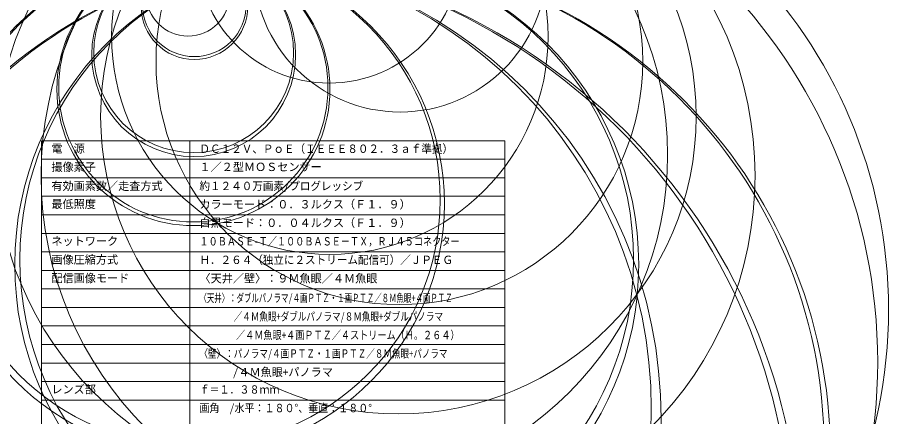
# Model space of a CAD drawing. Units: millimetres, scale not verified. Extents: x -11547 to 11815, y -1356 to 23431.
# Drawn here: x -69.3 to 168.5, y -90.9 to 16.7 of the extents above; entities that cross this region are included whole.
import ezdxf
from ezdxf.enums import TextEntityAlignment as Align

# ---------------------------------------------------------------- set-up
doc = ezdxf.new("R2010")
doc.units = ezdxf.units.MM
doc.header["$LTSCALE"] = 0.125
doc.layers.add('0-1_WAKU', color=1, linetype='Continuous', lineweight=18)
doc.layers.add('0-4_GAIKEI', color=1, linetype='Continuous', lineweight=18)
doc.layers.add('0-3_MOJI1', color=7, linetype='Continuous')
doc.styles.add('ＭＳ ゴシック', font='')
doc.styles.get('ＭＳ ゴシック').set_extended_font_data('MS Gothic')

msp = doc.modelspace()

# ---------------------------------------------------------------- linework, layer by layer
at = {"layer": '0-1_WAKU', "color": 4}
for p, q in [((-62.9075, -16.5086), (62.0925, -16.5086)), ((-22.9075, -116.5086), (-22.9075, -16.5086)), ((62.0925, -116.5086), (62.0925, -16.5086))]:
    msp.add_line(p, q, dxfattribs=at)
at = {"layer": '0-1_WAKU'}
for p, q in [((-62.9075, -21.5086), (62.0925, -21.5086)), ((-62.9075, -26.5086), (62.0925, -26.5086)), ((-62.9075, -31.5086), (62.0925, -31.5086)), ((-62.9075, -36.5086), (62.0925, -36.5086)), ((-62.9075, -41.5086), (62.0925, -41.5086)), ((-62.9075, -46.5086), (62.0925, -46.5086)), ((-62.9075, -51.5086), (62.0925, -51.5086)), ((-62.9075, -56.5086), (62.0925, -56.5086)), ((-62.9075, -61.5086), (62.0925, -61.5086)), ((-62.9075, -66.5086), (62.0925, -66.5086)), ((-62.9075, -71.5086), (62.0925, -71.5086)), ((-62.9075, -76.5086), (62.0925, -76.5086)), ((-62.9075, -81.5086), (62.0925, -81.5086)), ((-62.9075, -86.5086), (62.0925, -86.5086))]:
    msp.add_line(p, q, dxfattribs=at)
at = {"layer": '0-1_WAKU', "color": 4}
msp.add_lwpolyline([(-62.9075, -16.5086), (-62.9075, -116.5086), (62.0925, -116.5086)], dxfattribs=at)
at = {"layer": '0-4_GAIKEI', "color": 7}
for centre, radius in [((23.0565, -643.0747), 713.1818), ((26.9771, -286.8459), 356.9315)]:
    msp.add_circle(centre, radius, dxfattribs=at)
at = {"layer": '0-4_GAIKEI'}
for centre, radius in [((26.3246, -319.4278), 388.9165), ((27.1623, -202.7555), 272.2412), ((15.8376, -76.2763), 146.8143), ((32.8906, -62.1471), 132.6849), ((15.3232, -20.3249), 90.6691), ((33.2983, -25.9388), 96.283), ((33.3829, -9.9587), 80.3027), ((14.897, 11.6659), 58.8672), ((33.649, 4.8942), 65.6394), ((14.7177, 34.6926), 35.6482), ((33.8574, 30.7926), 39.5486), ((-21.0791, -128.7375), 162.9501), ((-21.124, -126.3323), 160.5167), ((-21.5159, -91.5297), 125.7398), ((-21.5593, -88.9736), 123.1555), ((14.5082, -101.1876), 135.3963), ((14.5211, -99.4991), 133.6797), ((-21.9307, -33.5233), 67.732), ((-21.9565, -32.4346), 66.6151), ((14.0559, -49.9431), 84.1498), ((14.0609, -48.5786), 82.7571), ((-21.894, -2.6121), 36.8207), ((-21.9182, -2.1284), 36.3089), ((-21.824, 6.7167), 27.4916), ((-21.8463, 7.2316), 26.9487), ((-21.6281, 19.8147), 14.3922), ((-21.6482, 20.1857), 13.993), ((-23.369, 22.9445), 11.2157)]:
    msp.add_circle(centre, radius, dxfattribs=at)

# ---------------------------------------------------------------- texts
at = {"layer": '0-3_MOJI1', "style": 'ＭＳ ゴシック'}
for s, p in [('電\u3000源', (-60.2019, -20.3834)), ('撮像素子', (-60.2019, -25.38)), ('１／２型ＭＯＳセンサー', (-20.2713, -25.3527)), ('有効画素数／走査方式', (-60.2019, -30.5086)), ('最低照度', (-60.2019, -35.3766)), ('カラーモード：０．３ルクス（Ｆ１．９）', (-20.2713, -35.4454)), ('白黒モード：０．０４ルクス（Ｆ１．９）', (-20.2713, -40.4454)), ('ネットワーク', (-60.2019, -45.3766)), ('画像圧縮方式', (-60.2019, -50.3766)), ('配信画像モード', (-60.2019, -55.3766)), ('〈天井／壁〉：９Ｍ魚眼／４Ｍ魚眼', (-20.2713, -55.4454)), ('\u3000\u3000\u3000/４Ｍ魚眼+パノラマ', (-20.2713, -80.7432)), ('レンズ部', (-60.2019, -85.3766))]:
    msp.add_text(s, height=2.199, dxfattribs=at).set_placement(p, align=Align.BOTTOM_LEFT)
for s, width, p in [('ＤＣ１２Ｖ、ＰｏＥ（ＩＥＥＥ８０２．３ａｆ準拠）', 0.95, (-20.2713, -20.4523)), ('約１２４０万画素/プログレッシブ', 0.95, (-20.2713, -30.5086)), ('１０ＢＡＳＥ-Ｔ／１００ＢＡＳＥ－ＴＸ，ＲＪ４５コネクター', 0.8, (-20.2713, -45.4454)), ('Ｈ．２６４（独立に２ストリーム配信可）／ＪＰＥＧ', 0.95, (-20.2713, -50.4454)), ('〈天井〉：ダブルパノラマ/４画ＰＴＺ・１画ＰＴＺ／８Ｍ魚眼+４画ＰＴＺ', 0.65, (-20.2713, -60.7432)), ('\u3000\u3000\u3000\u3000／４Ｍ魚眼+ダブルパノラマ/８Ｍ魚眼+ダブルパノラマ', 0.75, (-20.2713, -65.7432)), ('\u3000\u3000\u3000\u3000／４Ｍ魚眼+４画ＰＴＺ／４ストリーム（Ｈ。２６４）', 0.8, (-20.2713, -70.7432)), ('〈壁〉：パノラマ/４画ＰＴＺ・１画ＰＴＺ／８Ｍ魚眼+パノラマ', 0.75, (-20.2713, -75.7432)), ('ｆ＝１．３８ｍｍ', 0.9, (-20.2713, -85.4454)), ('画角\u3000/水平：１８０°、垂直：１８０°', 0.9, (-20.2713, -90.4454))]:
    msp.add_text(s, height=2.199, dxfattribs=dict(at, width=width)).set_placement(p, align=Align.BOTTOM_LEFT)

doc.saveas('drawing.dxf')
